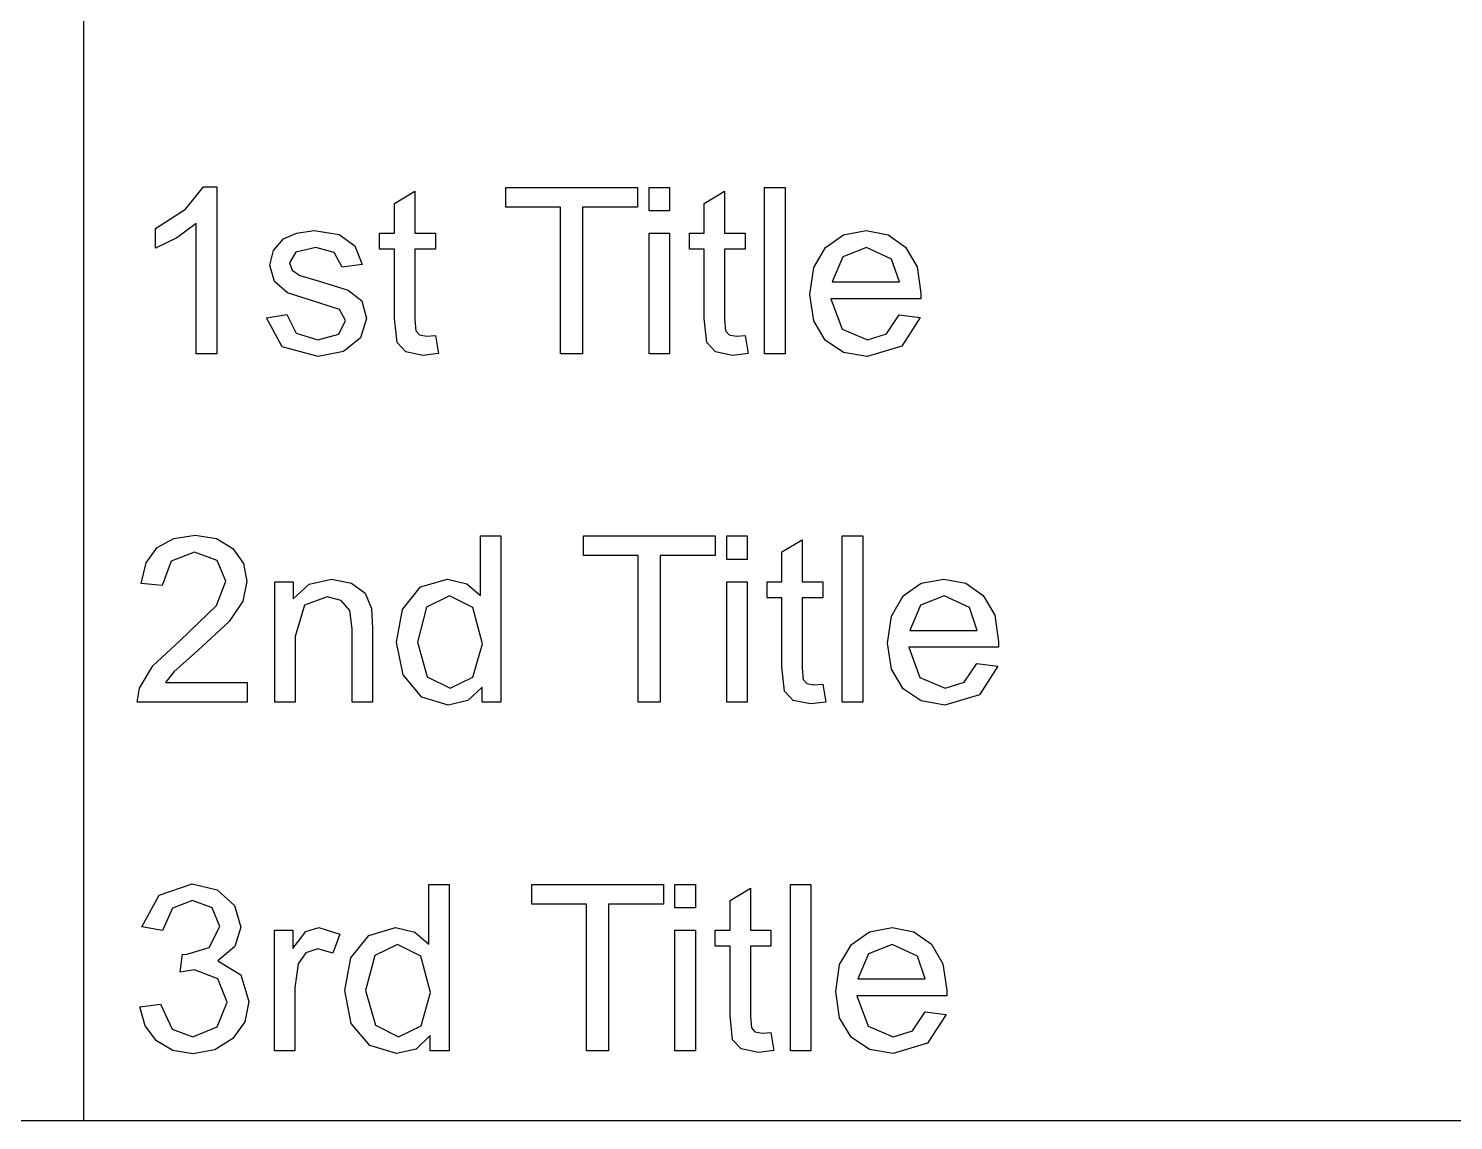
# Model space of a CAD drawing. Extents: x -180 to 1008, y 54 to 897.
# Drawn here: x -123.19 to -92.51, y 303 to 326.5 of the extents above; entities that cross this region are included whole.
import ezdxf

# ---------------------------------------------------------------- set-up
doc = ezdxf.new("R2010")
doc.units = 0

msp = doc.modelspace()

# ---------------------------------------------------------------- linework, layer by layer
at = {"layer": 'Layer 1'}
for p, q in [((-121.99975, 303.000291), (-121.99975, 350.000286)), ((-119.810863, 322.615654), (-119.420233, 323.094179)), ((-119.420233, 323.094179), (-119.137023, 323.094179)), ((-119.137023, 323.094179), (-119.137023, 319.500348)), ((-112.913767, 322.657141), (-112.913767, 323.079521)), ((-112.913767, 323.079521), (-110.076802, 323.079521)), ((-110.076802, 323.079521), (-110.076802, 322.657141)), ((-109.830216, 322.574141), (-109.830216, 323.079521)), ((-109.830216, 323.079521), (-109.390754, 323.079521)), ((-109.390754, 323.079521), (-109.390754, 322.574141)), ((-107.342379, 319.500348), (-107.342379, 323.079521)), ((-107.342379, 323.079521), (-106.902917, 323.079521)), ((-106.902917, 323.079521), (-106.902917, 319.500348)), ((-115.30883, 322.735272), (-114.87181, 322.998956)), ((-115.30883, 322.093182), (-115.30883, 322.735272)), ((-114.87181, 322.998956), (-114.87181, 322.093182)), ((-108.64123, 322.735272), (-108.20421, 322.998956)), ((-108.64123, 322.093182), (-108.64123, 322.735272)), ((-108.20421, 322.998956), (-108.20421, 322.093182)), ((-120.455406, 322.195708), (-119.810863, 322.615654)), ((-111.734547, 322.657141), (-112.913767, 322.657141)), ((-111.734547, 319.500348), (-111.734547, 322.657141)), ((-110.076802, 322.657141), (-111.260906, 322.657141)), ((-111.260906, 322.657141), (-111.260906, 319.500348)), ((-109.390754, 322.574141), (-109.830216, 322.574141)), ((-120.455406, 321.770894), (-120.455406, 322.195708)), ((-119.576485, 322.300695), (-119.993973, 321.997959)), ((-119.576485, 319.500348), (-119.576485, 322.300695)), ((-117.696567, 321.971104), (-117.418244, 322.098051)), ((-117.418244, 322.098051), (-117.037377, 322.151761)), ((-117.037377, 322.151761), (-116.5027, 322.063866)), ((-105.64435, 322.061432), (-105.15728, 322.151761)), ((-105.15728, 322.151761), (-104.684861, 322.063258)), ((-119.993973, 321.997959), (-120.455406, 321.770894)), ((-117.913859, 321.724512), (-117.696567, 321.971104)), ((-117.005638, 321.790446), (-117.437776, 321.690328)), ((-116.610123, 321.678131), (-117.005638, 321.790446)), ((-116.5027, 322.063866), (-116.160896, 321.824604)), ((-116.160896, 321.824604), (-116.009528, 321.424211)), ((-115.631103, 321.751367), (-115.631103, 322.093182)), ((-115.631103, 322.093182), (-115.30883, 322.093182)), ((-114.87181, 322.093182), (-114.429909, 322.093182)), ((-114.429909, 322.093182), (-114.429909, 321.751367)), ((-109.830216, 319.500348), (-109.830216, 322.093182)), ((-109.830216, 322.093182), (-109.390754, 322.093182)), ((-109.390754, 322.093182), (-109.390754, 319.500348)), ((-108.963503, 321.751367), (-108.963503, 322.093182)), ((-108.963503, 322.093182), (-108.64123, 322.093182)), ((-108.20421, 322.093182), (-107.762309, 322.093182)), ((-107.762309, 322.093182), (-107.762309, 321.751367)), ((-106.28401, 321.355862), (-106.03132, 321.790446)), ((-106.03132, 321.790446), (-105.64435, 322.061432)), ((-105.152399, 321.790446), (-105.66266, 321.587802)), ((-104.607956, 321.536526), (-105.152399, 321.790446)), ((-104.684861, 322.063258), (-104.307657, 321.797749)), ((-104.307657, 321.797749), (-104.06046, 321.371731)), ((-117.991985, 321.404684), (-117.913859, 321.724512)), ((-117.437776, 321.690328), (-117.567173, 321.455961)), ((-116.439221, 321.365632), (-116.610123, 321.678131)), ((-115.30883, 321.751367), (-115.631103, 321.751367)), ((-115.30883, 320.259648), (-115.30883, 321.751367)), ((-114.429909, 321.751367), (-114.87181, 321.751367)), ((-114.87181, 321.751367), (-114.87181, 320.235227)), ((-108.64123, 321.751367), (-108.963503, 321.751367)), ((-108.64123, 320.259648), (-108.64123, 321.751367)), ((-107.762309, 321.751367), (-108.20421, 321.751367)), ((-108.20421, 321.751367), (-108.20421, 320.235227)), ((-105.66266, 321.587802), (-105.889715, 321.045804)), ((-104.441935, 321.045804), (-104.607956, 321.536526)), ((-117.896767, 321.055567), (-117.991985, 321.404684)), ((-117.567173, 321.455961), (-117.51346, 321.302158)), ((-117.51346, 321.302158), (-117.345, 321.184948)), ((-117.345, 321.184948), (-116.956809, 321.072659)), ((-116.009528, 321.424211), (-116.439221, 321.365632)), ((-106.36824, 320.774792), (-106.28401, 321.355862)), ((-104.06046, 321.371731), (-103.97806, 320.801647)), ((-117.61356, 320.808976), (-117.896767, 321.055567)), ((-116.956809, 321.072659), (-116.307382, 320.867581)), ((-105.889715, 321.045804), (-104.441935, 321.045804)), ((-105.889715, 321.045804), (-105.889715, 321.045804)), ((-116.942162, 320.599003), (-117.61356, 320.808976)), ((-116.492934, 320.450069), (-116.942162, 320.599003)), ((-116.307382, 320.867581), (-116.016852, 320.638082)), ((-116.016852, 320.638082), (-115.911868, 320.262083)), ((-106.285231, 320.212652), (-106.36824, 320.774792)), ((-103.980442, 320.684463), (-105.91407, 320.684463)), ((-105.91407, 320.684463), (-105.672365, 320.030149)), ((-103.97806, 320.801647), (-103.980442, 320.684463)), ((-118.065227, 320.274306), (-117.630649, 320.342648)), ((-117.728307, 319.651716), (-118.065227, 320.274306)), ((-118.065227, 320.274306), (-118.065227, 320.274306)), ((-117.630649, 320.342648), (-117.42801, 319.942255)), ((-116.363537, 320.215701), (-116.492934, 320.450069)), ((-115.911868, 320.262083), (-116.041265, 319.847031)), ((-115.25512, 319.739611), (-115.30883, 320.259648)), ((-108.58752, 319.739611), (-108.64123, 320.259648)), ((-104.71776, 319.930057), (-104.446759, 320.335319)), ((-104.446819, 320.335319), (-103.99271, 320.279175)), ((-104.446759, 320.335319), (-104.446819, 320.335319)), ((-103.99271, 320.279175), (-104.390667, 319.661479)), ((-116.510024, 319.925163), (-116.363537, 320.215701)), ((-114.87181, 320.235227), (-114.849824, 319.993531)), ((-114.849824, 319.993531), (-114.77414, 319.908071)), ((-108.20421, 320.235227), (-108.18225, 319.993531)), ((-108.18225, 319.993531), (-108.106563, 319.908071)), ((-106.036204, 319.790887), (-106.285231, 320.212652)), ((-105.672365, 320.030149), (-105.130364, 319.803084)), ((-116.956809, 319.44177), (-117.728307, 319.651716)), ((-117.42801, 319.942255), (-116.959251, 319.803084)), ((-116.959251, 319.803084), (-116.510024, 319.925163)), ((-116.041265, 319.847031), (-116.409924, 319.546756)), ((-115.069568, 319.541861), (-115.25512, 319.739611)), ((-114.77414, 319.908071), (-114.622769, 319.876347)), ((-114.622769, 319.876347), (-114.429896, 319.893545)), ((-114.429896, 319.893545), (-114.429909, 319.893439)), ((-114.429909, 319.893439), (-114.36643, 319.505243)), ((-108.401968, 319.541861), (-108.58752, 319.739611)), ((-108.106563, 319.908071), (-107.955193, 319.876347)), ((-107.955193, 319.876347), (-107.76232, 319.893545)), ((-107.76232, 319.893545), (-107.762309, 319.893439)), ((-107.762309, 319.893439), (-107.69883, 319.505243)), ((-105.64313, 319.529049), (-106.036204, 319.790887)), ((-104.390667, 319.661479), (-105.132867, 319.44177)), ((-105.130364, 319.803084), (-104.71776, 319.930057)), ((-119.137023, 319.500348), (-119.576485, 319.500348)), ((-116.409924, 319.546756), (-116.956809, 319.44177)), ((-114.698469, 319.466164), (-115.069568, 319.541861)), ((-114.36643, 319.505243), (-114.698469, 319.466164)), ((-111.260906, 319.500348), (-111.734547, 319.500348)), ((-109.390754, 319.500348), (-109.830216, 319.500348)), ((-108.030869, 319.466164), (-108.401968, 319.541861)), ((-107.69883, 319.505243), (-108.030869, 319.466164)), ((-106.902917, 319.500348), (-107.342379, 319.500348)), ((-105.132867, 319.44177), (-105.64313, 319.529049)), ((-120.416343, 315.328059), (-120.061723, 315.527648)), ((-120.061723, 315.527648), (-119.60334, 315.594177)), ((-119.60334, 315.594177), (-119.141906, 315.522766)), ((-119.141906, 315.522766), (-118.787895, 315.308533)), ((-113.45577, 314.295339), (-113.45577, 315.579546)), ((-113.45577, 315.579546), (-113.01875, 315.579546)), ((-113.01875, 315.579546), (-113.01875, 312.000373)), ((-111.241374, 315.157165), (-111.241374, 315.579546)), ((-111.241374, 315.579546), (-108.40441, 315.579546)), ((-108.40441, 315.579546), (-108.40441, 315.157165)), ((-108.157824, 315.074166), (-108.157824, 315.579546)), ((-108.157824, 315.579546), (-107.718362, 315.579546)), ((-107.718362, 315.579546), (-107.718362, 315.074166)), ((-106.968838, 315.235297), (-106.531818, 315.49898)), ((-106.531818, 315.49898), (-106.531818, 314.59318)), ((-105.669987, 312.000373), (-105.669987, 315.579546)), ((-105.669987, 315.579546), (-105.230525, 315.579546)), ((-105.230525, 315.579546), (-105.230525, 312.000373)), ((-120.654995, 315.003972), (-120.416343, 315.328059)), ((-119.613106, 315.230402), (-120.120928, 315.039982)), ((-119.127258, 315.049745), (-119.613106, 315.230402)), ((-118.939266, 314.610272), (-119.127258, 315.049745)), ((-118.787895, 315.308533), (-118.562673, 314.988705)), ((-110.062154, 315.157165), (-111.241374, 315.157165)), ((-110.062154, 312.000373), (-110.062154, 315.157165)), ((-108.40441, 315.157165), (-109.588514, 315.157165)), ((-109.588514, 315.157165), (-109.588514, 312.000373)), ((-107.718362, 315.074166), (-108.157824, 315.074166)), ((-106.968838, 314.59318), (-106.968838, 315.235297)), ((-120.765471, 314.559023), (-120.654995, 315.003972)), ((-120.120928, 315.039982), (-120.313804, 314.512615)), ((-118.562673, 314.988705), (-118.487599, 314.600509)), ((-120.313804, 314.512615), (-120.765471, 314.559023)), ((-119.14435, 314.080498), (-118.939266, 314.610272)), ((-118.487599, 314.600509), (-118.575491, 314.178155)), ((-117.889443, 312.000373), (-117.889443, 314.59318)), ((-117.889443, 314.59318), (-117.493928, 314.59318)), ((-117.493928, 314.59318), (-117.493928, 314.224537)), ((-117.493928, 314.224537), (-117.144801, 314.544973)), ((-117.144801, 314.544973), (-116.668718, 314.651785)), ((-116.668718, 314.651785), (-116.239022, 314.566325)), ((-116.239022, 314.566325), (-115.943607, 314.346615)), ((-115.137928, 313.997472), (-114.74974, 314.483325)), ((-114.74974, 314.483325), (-114.171115, 314.651785)), ((-114.171115, 314.651785), (-113.753627, 314.551694)), ((-113.753627, 314.551694), (-113.45577, 314.295339)), ((-108.157824, 312.000373), (-108.157824, 314.59318)), ((-108.157824, 314.59318), (-107.718362, 314.59318)), ((-107.718362, 314.59318), (-107.718362, 312.000373)), ((-107.291108, 314.251392), (-107.291108, 314.59318)), ((-107.291108, 314.59318), (-106.968838, 314.59318)), ((-106.531818, 314.59318), (-106.089914, 314.59318)), ((-106.089914, 314.59318), (-106.089914, 314.251392)), ((-104.358928, 314.290444), (-103.971958, 314.56145)), ((-103.971958, 314.56145), (-103.484888, 314.651785)), ((-103.484888, 314.651785), (-103.012467, 314.563282)), ((-103.012467, 314.563282), (-102.635262, 314.297773)), ((-118.575491, 314.178155), (-118.868464, 313.741117)), ((-116.761489, 314.270918), (-117.247337, 314.092695)), ((-116.456305, 314.190353), (-116.761489, 314.270918)), ((-116.273198, 313.977945), (-116.456305, 314.190353)), ((-115.943607, 314.346615), (-115.806886, 314.021893)), ((-114.12961, 314.28801), (-114.620343, 314.048748)), ((-113.62423, 314.038985), (-114.12961, 314.28801)), ((-106.968838, 314.251392), (-107.291108, 314.251392)), ((-106.968838, 312.759673), (-106.968838, 314.251392)), ((-106.089914, 314.251392), (-106.531818, 314.251392)), ((-106.531818, 314.251392), (-106.531818, 312.735252)), ((-104.611618, 313.855867), (-104.358928, 314.290444)), ((-103.480004, 314.290444), (-103.990268, 314.0878)), ((-102.935561, 314.03655), (-103.480004, 314.290444)), ((-102.635262, 314.297773), (-102.388067, 313.871742)), ((-119.932937, 313.323632), (-119.14435, 314.080498)), ((-117.247337, 314.092695), (-117.449976, 313.416421)), ((-116.221927, 313.577552), (-116.273198, 313.977945)), ((-115.806886, 314.021893), (-115.782465, 313.594644)), ((-115.267325, 313.294342), (-115.137928, 313.997472)), ((-114.620343, 314.048748), (-114.815658, 313.294342)), ((-113.419149, 313.257724), (-113.62423, 314.038985)), ((-104.695848, 313.274816), (-104.611618, 313.855867)), ((-103.990268, 314.0878), (-104.217323, 313.545802)), ((-102.769543, 313.545802), (-102.935561, 314.03655)), ((-102.388067, 313.871742), (-102.305668, 313.301671)), ((-118.868464, 313.741117), (-119.544746, 313.111224)), ((-116.221927, 312.000373), (-116.221927, 313.577552)), ((-115.782465, 313.594644), (-115.782465, 312.000373)), ((-104.217323, 313.545802), (-102.769543, 313.545802)), ((-104.217323, 313.545802), (-104.217323, 313.545802)), ((-120.509119, 312.781633), (-119.932937, 313.323632)), ((-117.449976, 313.416421), (-117.449976, 312.000373)), ((-115.125723, 312.588752), (-115.267325, 313.294342)), ((-114.815658, 313.294342), (-114.605693, 312.5497)), ((-114.815658, 313.294342), (-114.815658, 313.294342)), ((-113.621788, 312.537503), (-113.419149, 313.257724)), ((-104.612838, 312.712663), (-104.695848, 313.274816)), ((-102.305668, 313.301671), (-102.30805, 313.184487)), ((-119.544746, 313.111224), (-120.052568, 312.659555)), ((-102.30805, 313.184487), (-104.241678, 313.184487)), ((-104.241678, 313.184487), (-103.999976, 312.530174)), ((-120.79721, 312.305543), (-120.509119, 312.781633)), ((-120.052568, 312.659555), (-120.238117, 312.422753)), ((-114.722882, 312.112688), (-115.125723, 312.588752)), ((-106.915125, 312.239635), (-106.968838, 312.759673)), ((-106.531818, 312.735252), (-106.509831, 312.493555)), ((-104.363809, 312.290911), (-104.612838, 312.712663)), ((-103.045368, 312.430055), (-102.774367, 312.835344)), ((-102.774425, 312.835344), (-102.320316, 312.779199)), ((-102.774367, 312.835344), (-102.774425, 312.835344)), ((-102.320316, 312.779199), (-102.718272, 312.161504)), ((-120.848481, 312.000373), (-120.79721, 312.305543)), ((-120.238117, 312.422753), (-118.482715, 312.422753)), ((-118.482715, 312.422753), (-118.482715, 312.000373)), ((-114.605693, 312.5497), (-114.110079, 312.303108)), ((-114.110079, 312.303108), (-113.621788, 312.537503)), ((-113.426473, 312.32753), (-113.731044, 312.038208)), ((-113.426473, 312.000373), (-113.426473, 312.32753)), ((-106.509831, 312.493555), (-106.434147, 312.408095)), ((-106.434147, 312.408095), (-106.282777, 312.376345)), ((-106.282777, 312.376345), (-106.089901, 312.393543)), ((-106.089901, 312.393543), (-106.089914, 312.393437)), ((-106.089914, 312.393437), (-106.026438, 312.005241)), ((-103.970736, 312.029053), (-104.363809, 312.290911)), ((-103.999976, 312.530174), (-103.457972, 312.303108)), ((-103.457972, 312.303108), (-103.045368, 312.430055)), ((-118.482715, 312.000373), (-120.848481, 312.000373)), ((-117.449976, 312.000373), (-117.889443, 312.000373)), ((-115.782465, 312.000373), (-116.221927, 312.000373)), ((-114.151584, 311.941767), (-114.722882, 312.112688)), ((-113.731044, 312.038208), (-114.151584, 311.941767)), ((-113.01875, 312.000373), (-113.426473, 312.000373)), ((-109.588514, 312.000373), (-110.062154, 312.000373)), ((-107.718362, 312.000373), (-108.157824, 312.000373)), ((-106.729575, 312.041886), (-106.915125, 312.239635)), ((-106.358474, 311.966189), (-106.729575, 312.041886)), ((-106.026438, 312.005241), (-106.358474, 311.966189)), ((-105.230525, 312.000373), (-105.669987, 312.000373)), ((-103.460473, 311.941767), (-103.970736, 312.029053)), ((-102.718272, 312.161504), (-103.460473, 311.941767)), ((-120.379722, 307.85015), (-119.669261, 308.094307)), ((-119.669261, 308.094307), (-119.1297, 307.96736)), ((-114.571511, 306.795337), (-114.571511, 308.079544)), ((-114.571511, 308.079544), (-114.134494, 308.079544)), ((-114.134494, 308.079544), (-114.134494, 304.500397)), ((-112.357118, 307.65719), (-112.357118, 308.079544)), ((-112.357118, 308.079544), (-109.520151, 308.079544)), ((-109.520151, 308.079544), (-109.520151, 307.65719)), ((-109.273565, 307.574164), (-109.273565, 308.079544)), ((-109.273565, 308.079544), (-108.834106, 308.079544)), ((-108.834106, 308.079544), (-108.834106, 307.574164)), ((-108.084579, 307.735295), (-107.647559, 307.998978)), ((-107.647559, 307.998978), (-107.647559, 307.093205)), ((-106.785728, 304.500397), (-106.785728, 308.079544)), ((-106.785728, 308.079544), (-106.346266, 308.079544)), ((-106.346266, 308.079544), (-106.346266, 304.500397)), ((-120.745939, 307.166547), (-120.379722, 307.85015)), ((-119.659495, 307.732966), (-120.086749, 307.571835)), ((-119.237123, 307.574269), (-119.659495, 307.732966)), ((-119.1297, 307.96736), (-118.753717, 307.625546)), ((-108.084579, 307.093205), (-108.084579, 307.735295)), ((-120.086749, 307.571835), (-120.306477, 307.088416)), ((-119.073547, 307.173876), (-119.237123, 307.574269)), ((-118.753717, 307.625546), (-118.621878, 307.164113)), ((-111.177896, 307.65719), (-112.357118, 307.65719)), ((-111.177896, 304.500397), (-111.177896, 307.65719)), ((-109.520151, 307.65719), (-110.704255, 307.65719)), ((-110.704255, 307.65719), (-110.704255, 304.500397)), ((-108.834106, 307.574164), (-109.273565, 307.574164)), ((-120.306477, 307.088416), (-120.745939, 307.166547)), ((-119.29816, 306.722206), (-119.073547, 307.173876)), ((-118.621878, 307.164113), (-118.746393, 306.741733)), ((-117.894327, 304.500397), (-117.894327, 307.093205)), ((-117.894327, 307.093205), (-117.49881, 307.093205)), ((-117.49881, 307.093205), (-117.49881, 306.70014)), ((-117.220485, 307.063915), (-116.937278, 307.15181)), ((-116.937278, 307.15181), (-116.485611, 307.010205)), ((-115.865481, 306.98335), (-115.286856, 307.15181)), ((-115.286856, 307.15181), (-114.869368, 307.051692)), ((-109.273565, 304.500397), (-109.273565, 307.093205)), ((-109.273565, 307.093205), (-108.834106, 307.093205)), ((-108.834106, 307.093205), (-108.834106, 304.500397)), ((-108.406852, 306.75139), (-108.406852, 307.093205)), ((-108.406852, 307.093205), (-108.084579, 307.093205)), ((-107.647559, 307.093205), (-107.205658, 307.093205)), ((-107.205658, 307.093205), (-107.205658, 306.75139)), ((-105.087699, 307.061475), (-104.60063, 307.15181)), ((-104.60063, 307.15181), (-104.12821, 307.063307)), ((-117.49881, 306.70014), (-117.220485, 307.063915)), ((-116.485611, 307.010205), (-116.636978, 306.602483)), ((-116.253672, 306.497496), (-115.865481, 306.98335)), ((-115.245354, 306.788035), (-115.736084, 306.548772)), ((-114.739974, 306.539009), (-115.245354, 306.788035)), ((-114.869368, 307.051692), (-114.571511, 306.795337)), ((-105.727359, 306.355885), (-105.474669, 306.790469)), ((-105.474669, 306.790469), (-105.087699, 307.061475)), ((-104.595748, 306.790469), (-105.106012, 306.587825)), ((-104.051305, 306.536548), (-104.595748, 306.790469)), ((-104.12821, 307.063307), (-103.751006, 306.797798)), ((-103.751006, 306.797798), (-103.503809, 306.37176)), ((-119.923171, 306.19476), (-119.874342, 306.580496)), ((-119.874342, 306.580496), (-119.80354, 306.575733)), ((-119.80354, 306.575733), (-119.29816, 306.722206)), ((-118.746393, 306.741733), (-119.115052, 306.438997)), ((-117.218045, 306.609812), (-117.381621, 306.370549)), ((-116.959251, 306.69768), (-117.218045, 306.609812)), ((-116.636978, 306.602483), (-116.959251, 306.69768)), ((-116.383069, 305.794367), (-116.253672, 306.497496)), ((-115.736084, 306.548772), (-115.931399, 305.794367)), ((-114.53489, 305.757722), (-114.739974, 306.539009)), ((-108.084579, 306.75139), (-108.406852, 306.75139)), ((-108.084579, 305.259671), (-108.084579, 306.75139)), ((-107.205658, 306.75139), (-107.647559, 306.75139)), ((-107.647559, 306.75139), (-107.647559, 305.23525)), ((-105.106012, 306.587825), (-105.333067, 306.045826)), ((-103.885287, 306.045826), (-104.051305, 306.536548)), ((-119.613106, 306.243576), (-119.923171, 306.19476)), ((-119.110168, 306.045826), (-119.613106, 306.243576)), ((-119.115052, 306.438997), (-118.621878, 306.133827)), ((-117.381621, 306.370549), (-117.454865, 305.85784)), ((-105.811589, 305.774814), (-105.727359, 306.355885)), ((-103.503809, 306.37176), (-103.42141, 305.801669)), ((-118.912411, 305.547775), (-119.110168, 306.045826)), ((-118.621878, 306.133827), (-118.446094, 305.557644)), ((-117.454865, 305.85784), (-117.454865, 304.500397)), ((-105.333067, 306.045826), (-103.885287, 306.045826)), ((-105.333067, 306.045826), (-105.333067, 306.045826)), ((-119.127258, 305.01554), (-118.912411, 305.547775)), ((-118.446094, 305.557644), (-118.531544, 305.124284)), ((-116.241464, 305.088777), (-116.383069, 305.794367)), ((-115.931399, 305.794367), (-115.721437, 305.049724)), ((-115.931399, 305.794367), (-115.931399, 305.794367)), ((-114.737532, 305.037501), (-114.53489, 305.757722)), ((-105.72858, 305.212674), (-105.811589, 305.774814)), ((-103.423791, 305.684485), (-105.357419, 305.684485)), ((-105.357419, 305.684485), (-105.115717, 305.030172)), ((-103.42141, 305.801669), (-103.423791, 305.684485)), ((-120.789886, 305.445223), (-120.350425, 305.503828)), ((-120.67941, 305.040054), (-120.789886, 305.445329)), ((-120.789886, 305.445329), (-120.789886, 305.445223)), ((-120.350425, 305.503828), (-120.094073, 304.964264)), ((-108.030869, 304.739659), (-108.084579, 305.259671)), ((-107.647559, 305.23525), (-107.625599, 304.993553)), ((-104.16111, 304.93008), (-103.890108, 305.335368)), ((-103.890169, 305.335368), (-103.436059, 305.279197)), ((-103.890108, 305.335368), (-103.890169, 305.335368)), ((-103.436059, 305.279197), (-103.834016, 304.661528)), ((-120.435874, 304.717778), (-120.67941, 305.040054)), ((-120.094073, 304.964264), (-119.64973, 304.800672)), ((-119.64973, 304.800672), (-119.127258, 305.01554)), ((-118.531544, 305.124284), (-118.787895, 304.761726)), ((-115.838626, 304.612686), (-116.241464, 305.088777)), ((-115.721437, 305.049724), (-115.225822, 304.803133)), ((-115.225822, 304.803133), (-114.737532, 305.037501)), ((-107.625599, 304.993553), (-107.549912, 304.908119)), ((-105.479553, 304.790909), (-105.72858, 305.212674)), ((-105.115717, 305.030172), (-104.573713, 304.803133)), ((-104.573713, 304.803133), (-104.16111, 304.93008)), ((-120.083696, 304.507197), (-120.435874, 304.717778)), ((-118.787895, 304.761726), (-119.174866, 304.518184)), ((-115.267325, 304.441792), (-115.838626, 304.612686)), ((-114.542214, 304.827527), (-114.846786, 304.538226)), ((-114.542214, 304.500397), (-114.542214, 304.827527)), ((-107.845319, 304.541884), (-108.030869, 304.739659)), ((-107.549912, 304.908119), (-107.398544, 304.87637)), ((-107.398544, 304.87637), (-107.205669, 304.893567)), ((-107.205669, 304.893567), (-107.205658, 304.893462)), ((-107.205658, 304.893462), (-107.142179, 304.505265)), ((-105.08648, 304.529071), (-105.479553, 304.790909)), ((-103.834016, 304.661528), (-104.576216, 304.441792)), ((-119.652169, 304.437003), (-120.083696, 304.507197)), ((-119.174866, 304.518184), (-119.652169, 304.437003)), ((-117.454865, 304.500397), (-117.894327, 304.500397)), ((-114.846786, 304.538226), (-115.267325, 304.441792)), ((-114.134494, 304.500397), (-114.542214, 304.500397)), ((-110.704255, 304.500397), (-111.177896, 304.500397)), ((-108.834106, 304.500397), (-109.273565, 304.500397)), ((-107.474218, 304.466213), (-107.845319, 304.541884)), ((-107.142179, 304.505265), (-107.474218, 304.466213)), ((-106.346266, 304.500397), (-106.785728, 304.500397)), ((-104.576216, 304.441792), (-105.08648, 304.529071)), ((-179.999784, 303.000291), (0, 303.000291))]:
    msp.add_line(p, q, dxfattribs=at)

doc.saveas('drawing.dxf')
